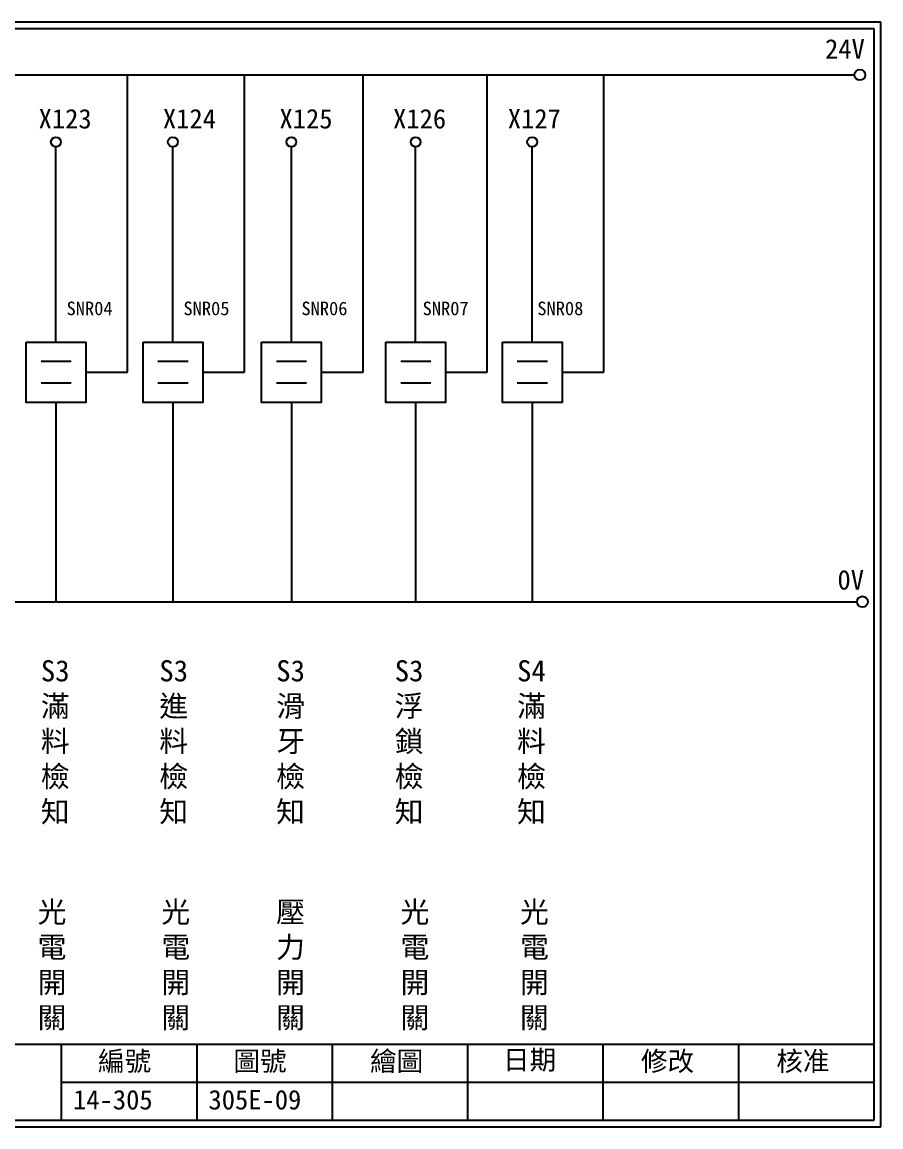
# Model space of a CAD drawing. Extents: x 325 to 612, y 3 to 207.
# Drawn here: x 453.8 to 612.3, y 3 to 207 of the extents above; entities that cross this region are included whole.
import ezdxf

# ---------------------------------------------------------------- set-up
doc = ezdxf.new("R2010")
doc.units = 0
doc.layers.get('0').update_dxf_attribs({"linetype": 'CONTINUOUS'})
doc.layers.add('圖框層', color=7, linetype='CONTINUOUS')
doc.layers.add('標尺寸層', color=3, linetype='CONTINUOUS')
doc.styles.add('CNS', font='romanc.shx', dxfattribs={"bigfont": 'chineset.shx'})
doc.styles.add('STSL', font='kaiu.ttf')

msp = doc.modelspace()

# ---------------------------------------------------------------- linework, layer by layer
for p, q in [((473.26, 142.31), (473.26, 197.22)), ((494.83, 142.31), (494.83, 197.22)), ((516.71, 142.31), (516.71, 197.22)), ((539.66, 142.31), (539.66, 197.22)), ((561.17, 142.31), (561.17, 197.22)), ((460.03, 147.89), (460.03, 183.91)), ((481.61, 147.89), (481.61, 183.91)), ((503.48, 147.89), (503.48, 183.91)), ((526.43, 147.89), (526.43, 183.91)), ((547.95, 147.89), (547.95, 183.91)), ((465.55, 142.31), (473.26, 142.31)), ((487.12, 142.31), (494.83, 142.31)), ((509, 142.31), (516.71, 142.31)), ((531.95, 142.31), (539.66, 142.31)), ((553.46, 142.31), (561.17, 142.31)), ((460.03, 136.73), (460.03, 99.96)), ((481.61, 136.73), (481.61, 99.96)), ((503.48, 136.73), (503.48, 99.96)), ((526.43, 136.73), (526.43, 99.96)), ((547.95, 136.73), (547.95, 99.96))]:
    msp.add_line(p, q)
for points in [[(454.52, 147.89), (465.55, 147.89), (465.55, 136.73), (454.52, 136.73)], [(476.1, 147.89), (487.12, 147.89), (487.12, 136.73), (476.1, 136.73)], [(497.97, 147.89), (509, 147.89), (509, 136.73), (497.97, 136.73)], [(520.92, 147.89), (531.95, 147.89), (531.95, 136.73), (520.92, 136.73)], [(542.44, 147.89), (553.46, 147.89), (553.46, 136.73), (542.44, 136.73)]]:
    msp.add_lwpolyline(points, close=True)
for centre in [(608.44, 197.22), (608.92, 99.96)]:
    msp.add_circle(centre, 1)
at = {"layer": '圖框層', "color": 7}
for p, q in [((612.32, 206.97), (325.32, 206.97)), ((612.32, 3), (612.32, 206.97)), ((611.07, 205.72), (326.57, 205.72)), ((611.07, 4.25), (611.07, 205.72)), ((326.57, 18.25), (611.07, 18.25)), ((461.07, 4.25), (461.07, 18.25)), ((486.07, 4.25), (486.07, 18.25)), ((511.07, 4.25), (511.07, 18.25)), ((536.07, 4.25), (536.07, 18.25)), ((561.07, 4.25), (561.07, 18.25)), ((586.07, 4.25), (586.07, 18.25)), ((461.07, 11.25), (611.07, 11.25)), ((326.57, 4.25), (611.07, 4.25)), ((325.32, 3), (612.32, 3))]:
    msp.add_line(p, q, dxfattribs=at)
at = {"layer": '標尺寸層', "color": 7}
for p, q in [((329.84, 197.22), (607.44, 197.22)), ((457.27, 144.34), (462.84, 144.34)), ((478.85, 144.34), (484.42, 144.34)), ((500.72, 144.34), (506.29, 144.34)), ((523.67, 144.34), (529.24, 144.34)), ((545.19, 144.34), (550.76, 144.34)), ((457.27, 140.37), (462.84, 140.37)), ((478.85, 140.37), (484.42, 140.37)), ((500.72, 140.37), (506.29, 140.37)), ((523.67, 140.37), (529.24, 140.37)), ((545.19, 140.37), (550.76, 140.37)), ((330.05, 99.96), (607.92, 99.96))]:
    msp.add_line(p, q, dxfattribs=at)
for centre in [(460.03, 184.83), (481.61, 184.83), (503.48, 184.83), (526.43, 184.83), (547.95, 184.83)]:
    msp.add_circle(centre, 0.92, dxfattribs=at)

# ---------------------------------------------------------------- texts
at = {"layer": '圖框層', "color": 4, "style": 'STSL'}
for s, height, p in [('24V', 3.6, (602, 200.22)), ('X123', 3.6, (456.82, 187.33)), ('X124', 3.6, (479.77, 187.33)), ('X125', 3.6, (501.29, 187.33)), ('X126', 3.6, (522.26, 187.33)), ('X127', 3.6, (543.44, 187.33)), ('SNR04', 2.5, (461.98, 152.86)), ('SNR05', 2.5, (483.56, 152.86)), ('SNR06', 2.5, (505.34, 152.86)), ('SNR07', 2.5, (527.71, 152.86)), ('SNR08', 2.5, (548.89, 152.86)), ('0V', 3.6, (604.3, 102.2)), ('編號', 3.6, (467.78, 13.34)), ('圖號', 3.6, (492.78, 13.34)), ('繪圖', 3.6, (518.01, 13.34)), ('日期', 3.6, (542.54, 13.59)), ('修改', 3.6, (568.01, 13.34)), ('核准', 3.6, (593.01, 13.34)), ('14-305', 3.6, (463.18, 6.22)), ('305E-09', 3.6, (488.18, 6.22))]:
    msp.add_text(s, height=height, dxfattribs=at).set_placement(p)
at = {"layer": '標尺寸層', "color": 7, "char_height": 3.9, "width": 4.9608, "attachment_point": 5, "style": 'CNS'}
for s, insert in [('{\\fDFKai-SB|b0|i0|c136|p65;S3\\P滿料檢知}', (459.89, 74)), ('{\\fDFKai-SB|b0|i0|c136|p65;S3\\P進料檢知}', (481.76, 74)), ('{\\fDFKai-SB|b0|i0|c136|p65;S3\\P滑牙檢知}', (503.34, 74)), ('{\\fDFKai-SB|b0|i0|c136|p65;S3\\P浮鎖檢知}', (525.22, 74)), ('{\\fDFKai-SB|b0|i0|c136|p65;S4\\P滿料檢知}', (547.81, 74)), ('{\\fDFKai-SB|b0|i0|c136|p65;光電開關}', (459.3, 32.72)), ('{\\fDFKai-SB|b0|i0|c136|p65;光電開關}', (482.14, 32.72)), ('{\\fDFKai-SB|b0|i0|c136|p65;壓力開關}', (503.33, 32.72)), ('{\\fDFKai-SB|b0|i0|c136|p65;光電開關}', (526.3, 32.72)), ('{\\fDFKai-SB|b0|i0|c136|p65;光電開關}', (548.35, 32.72))]:
    msp.add_mtext(s, dxfattribs=dict(at, insert=insert))

doc.saveas('drawing.dxf')
